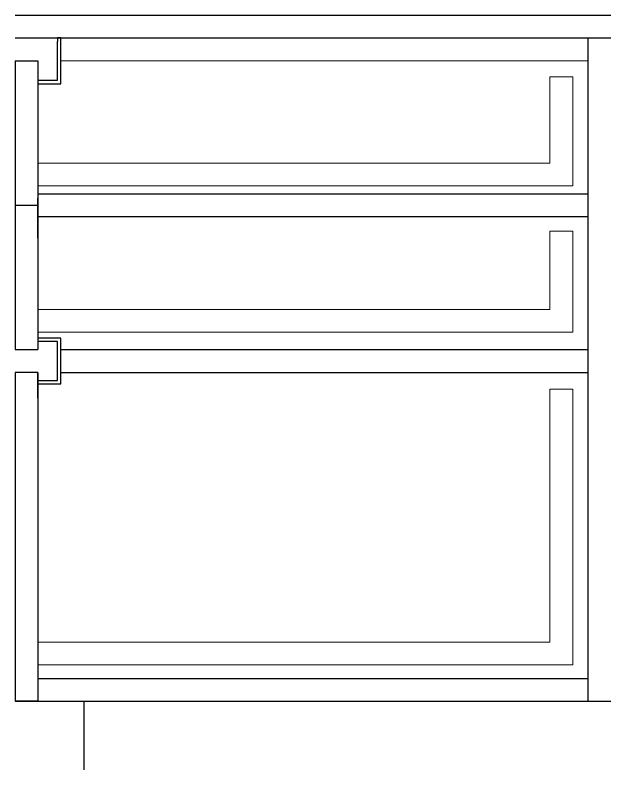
# Model space of a CAD drawing. Header units: millimetres. Extents: x 56222 to 3066687, y -650199 to -121287.
# Drawn here: x 139449.6 to 139475.64, y -183433.44 to -183400.44 of the extents above; entities that cross this region are included whole.
import ezdxf

# ---------------------------------------------------------------- set-up
doc = ezdxf.new("R2010")
doc.units = ezdxf.units.MM
doc.header["$MEASUREMENT"] = 0
doc.layers.add('FURNITURE', color=32, linetype='Continuous', lineweight=9)

msp = doc.modelspace()

# ---------------------------------------------------------------- linework, layer by layer
at = {"layer": 'FURNITURE', "lineweight": 30}
for p, q in [((139449.603, -183400.442), (139475.644, -183400.442)), ((139449.603, -183401.442), (139475.644, -183401.442)), ((139474.644, -183430.442), (139474.644, -183401.442)), ((139449.603, -183402.442), (139449.603, -183415.062)), ((139449.603, -183402.442), (139450.603, -183402.442)), ((139450.603, -183402.442), (139450.603, -183415.062)), ((139450.603, -183408.252), (139474.644, -183408.252)), ((139450.603, -183410.192), (139450.603, -183408.442)), ((139449.603, -183408.752), (139450.603, -183408.752)), ((139450.603, -183410.192), (139450.603, -183408.752)), ((139450.603, -183409.252), (139474.644, -183409.252)), ((139449.603, -183415.062), (139450.603, -183415.062)), ((139451.603, -183415.062), (139474.644, -183415.062)), ((139449.603, -183416.062), (139449.603, -183430.442)), ((139450.603, -183416.062), (139449.603, -183416.062)), ((139450.603, -183417.192), (139450.603, -183416.062)), ((139450.603, -183416.062), (139450.603, -183430.442)), ((139451.603, -183416.062), (139474.644, -183416.062)), ((139450.603, -183429.442), (139474.644, -183429.442)), ((139449.603, -183430.442), (139475.644, -183430.442)), ((139450.603, -183430.442), (139449.603, -183430.442)), ((139452.603, -183430.442), (139452.603, -183433.442))]:
    msp.add_line(p, q, dxfattribs=at)
at = {"layer": 'FURNITURE'}
for p, q in [((139474.644, -183402.442), (139451.603, -183402.442)), ((139472.973, -183406.913), (139472.973, -183403.146)), ((139472.973, -183403.146), (139473.973, -183403.146)), ((139473.973, -183407.913), (139473.973, -183403.146)), ((139472.973, -183406.913), (139450.603, -183406.913)), ((139473.973, -183407.913), (139450.603, -183407.913)), ((139472.973, -183413.307), (139472.973, -183409.895)), ((139472.973, -183409.895), (139473.973, -183409.895)), ((139473.973, -183414.307), (139473.973, -183409.895)), ((139472.973, -183413.307), (139450.603, -183413.307)), ((139473.973, -183414.307), (139450.603, -183414.307)), ((139472.973, -183427.853), (139472.973, -183416.801)), ((139472.973, -183416.801), (139473.973, -183416.801)), ((139472.973, -183416.801), (139473.973, -183416.801)), ((139472.973, -183416.801), (139473.973, -183416.801)), ((139473.973, -183428.853), (139473.973, -183416.801)), ((139472.973, -183427.853), (139450.603, -183427.853)), ((139473.973, -183428.853), (139450.603, -183428.853))]:
    msp.add_line(p, q, dxfattribs=at)
at = {"layer": 'FURNITURE', "lineweight": 30}
for points in [[(139450.603, -183403.292), (139450.603, -183403.442), (139451.603, -183403.442), (139451.603, -183401.442), (139451.453, -183401.442), (139451.453, -183401.592)], [(139450.603, -183403.292), (139451.453, -183403.292), (139451.453, -183401.592), (139451.453, -183401.592)], [(139450.603, -183416.412), (139450.603, -183416.562), (139451.603, -183416.562), (139451.603, -183414.562), (139450.603, -183414.562), (139450.603, -183414.712)], [(139450.603, -183416.412), (139451.453, -183416.412), (139451.453, -183414.712), (139450.603, -183414.712)]]:
    msp.add_lwpolyline(points, dxfattribs=at)

doc.saveas('drawing.dxf')
